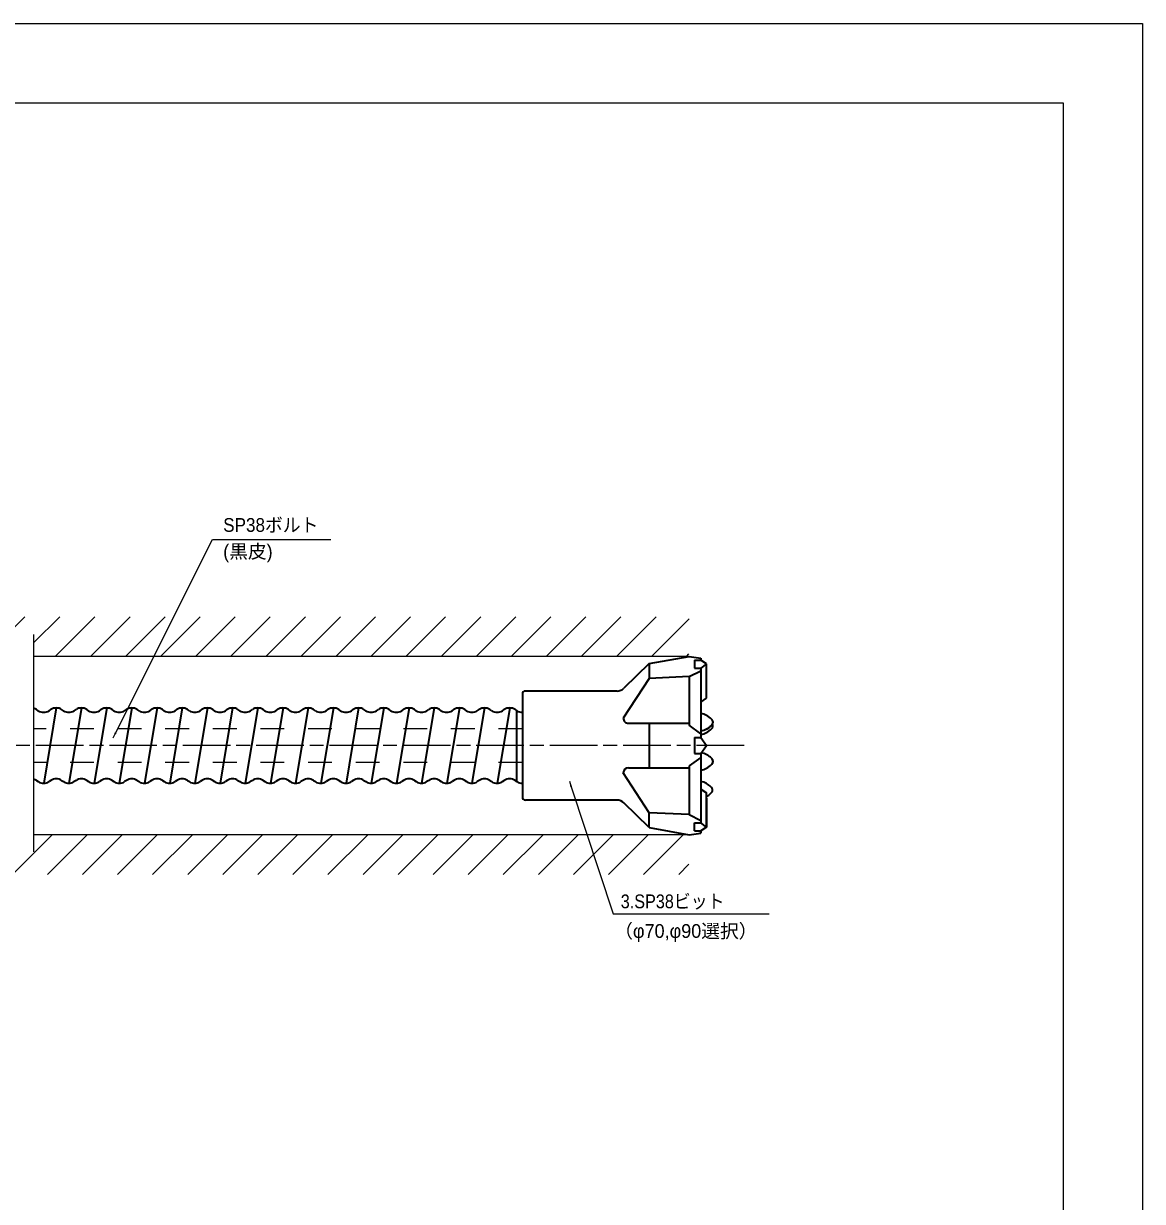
# Model space of a CAD drawing. Units: millimetres, scale not verified. Extents: x 12406 to 14086, y 374 to 1562.
# Drawn here: x 13522 to 14086, y 968 to 1562 of the extents above; entities that cross this region are included whole.
import ezdxf
from ezdxf.enums import TextEntityAlignment as Align

# ---------------------------------------------------------------- set-up
doc = ezdxf.new("R2010")
doc.units = ezdxf.units.MM
doc.header["$LTSCALE"] = 2
doc.linetypes.add('CHAIN', pattern=[18.5, 12, -1.5, 3.5, -1.5])
doc.linetypes.add('DASHED_SPACED', pattern=[12, 6, -6])
for name, color, linetype, lineweight in [('1外形線', 7, 'Continuous', 35), ('2細い実線', 3, 'Continuous', 13), ('3隠れ線', 2, 'DASHED_SPACED', 13), ('4中心線', 1, 'CHAIN', 15), ('6寸法線', 4, 'Continuous', 13), ('7 枠・タイトル', 7, 'Continuous', 13)]:
    doc.layers.add(name, color=color, linetype=linetype, lineweight=lineweight)
doc.styles.add('ＭＳ Ｐゴシック', font='')
doc.styles.get('ＭＳ Ｐゴシック').set_extended_font_data('MS PGothic')
pattern_1 = [(45, (1865.451, 0), (-8.83883, 8.83883), [])]

# ---------------------------------------------------------------- blocks, each defined once
blk = doc.blocks.new('filled_arrow')
at = {"color": 0, "linetype": 'Continuous', "lineweight": -2}
blk.add_solid([(7.5, 1.25), (0, 0), (7.5, -1.25)], dxfattribs=at)

msp = doc.modelspace()

# ---------------------------------------------------------------- hatches: boundary and pattern name
at = {"layer": '2細い実線'}
h = msp.add_hatch(dxfattribs=at)
h.set_pattern_fill('USER', color=256, style=0, pattern_type=2)
h.set_pattern_definition(pattern_1)
h.paths.add_polyline_path([(12811.976, 1242.619), (12811.976, 1262.619), (13857.359, 1262.619), (13857.346, 1242.619), (13526.946, 1242.619), (13526.946, 1253.584), (13516.946, 1253.584), (13516.946, 1242.619), (12978.443, 1242.619), (12978.443, 1253.584), (12968.443, 1253.584), (12968.443, 1242.619)])
h = msp.add_hatch(dxfattribs=at)
h.set_pattern_fill('USER', color=256, style=0, pattern_type=2)
h.set_pattern_definition(pattern_1)
h.paths.add_polyline_path([(12812.048, 1132.615), (12811.976, 1152.619), (12968.443, 1152.619), (12968.443, 1143.965), (12978.443, 1143.965), (12978.443, 1152.619), (13516.946, 1152.619), (13516.946, 1143.965), (13526.946, 1143.965), (13526.988, 1152.619), (13857.337, 1152.619), (13857.359, 1132.615)])

# ---------------------------------------------------------------- linework, layer by layer
at = {"layer": '1外形線'}
for p, q in [((13837.359, 1238.969), (13857.359, 1242.619)), ((13857.359, 1242.619), (13863.359, 1241.728)), ((13863.359, 1241.728), (13863.359, 1240.629)), ((13863.359, 1241.728), (13863.359, 1240.629)), ((13863.359, 1240.629), (13863.359, 1241.728)), ((13837.359, 1238.969), (13824.575, 1226.535)), ((13837.359, 1238.969), (13837.359, 1231.501)), ((13860.159, 1240.629), (13863.359, 1240.629)), ((13860.159, 1240.629), (13860.159, 1236.632)), ((13860.159, 1236.632), (13863.359, 1236.632)), ((13866.159, 1238.829), (13863.359, 1240.629)), ((13866.159, 1238.829), (13863.359, 1236.632)), ((13863.359, 1236.632), (13863.359, 1201.619)), ((13866.159, 1221.529), (13866.159, 1238.824)), ((13837.359, 1231.501), (13824.207, 1211.368)), ((13857.359, 1232.374), (13837.359, 1231.501)), ((13857.359, 1232.374), (13863.359, 1235.383)), ((13857.359, 1232.374), (13863.359, 1235.383)), ((13857.359, 1232.374), (13857.359, 1207.876)), ((13821.088, 1225.119), (13774.859, 1225.119)), ((13821.088, 1225.119), (13774.859, 1225.119)), ((13863.359, 1225.742), (13863.359, 1201.619)), ((13773.359, 1223.619), (13773.359, 1171.619)), ((13863.359, 1219.518), (13866.159, 1221.529)), ((13529.303, 1215.22), (13528.398, 1215.807)), ((13538.409, 1216.614), (13532.059, 1178.624)), ((13538.409, 1216.614), (13532.059, 1178.624)), ((13534.748, 1215.22), (13535.653, 1215.807)), ((13534.748, 1215.22), (13535.653, 1215.807)), ((13542.003, 1215.22), (13541.098, 1215.807)), ((13551.109, 1216.614), (13544.759, 1178.624)), ((13551.109, 1216.614), (13544.759, 1178.624)), ((13547.448, 1215.22), (13548.353, 1215.807)), ((13547.448, 1215.22), (13548.353, 1215.807)), ((13554.703, 1215.22), (13553.798, 1215.807)), ((13563.809, 1216.614), (13557.459, 1178.624)), ((13563.809, 1216.614), (13557.459, 1178.624)), ((13560.148, 1215.22), (13561.053, 1215.807)), ((13560.148, 1215.22), (13561.053, 1215.807)), ((13567.403, 1215.22), (13566.498, 1215.807)), ((13576.509, 1216.614), (13570.159, 1178.624)), ((13576.509, 1216.614), (13570.159, 1178.624)), ((13572.848, 1215.22), (13573.753, 1215.807)), ((13572.848, 1215.22), (13573.753, 1215.807)), ((13580.103, 1215.22), (13579.198, 1215.807)), ((13580.103, 1215.22), (13579.198, 1215.807)), ((13589.209, 1216.614), (13582.859, 1178.624)), ((13589.209, 1216.614), (13582.859, 1178.624)), ((13589.22, 1216.614), (13582.87, 1178.624)), ((13585.548, 1215.22), (13586.453, 1215.807)), ((13585.548, 1215.22), (13586.453, 1215.807)), ((13585.548, 1215.22), (13586.453, 1215.807)), ((13592.803, 1215.22), (13591.898, 1215.807)), ((13592.803, 1215.22), (13591.898, 1215.807)), ((13601.909, 1216.614), (13595.559, 1178.624)), ((13601.909, 1216.614), (13595.559, 1178.624)), ((13601.909, 1216.614), (13595.559, 1178.624)), ((13598.248, 1215.22), (13599.153, 1215.807)), ((13598.248, 1215.22), (13599.153, 1215.807)), ((13598.248, 1215.22), (13599.153, 1215.807)), ((13605.503, 1215.22), (13604.598, 1215.807)), ((13605.503, 1215.22), (13604.598, 1215.807)), ((13614.609, 1216.614), (13608.259, 1178.624)), ((13614.609, 1216.614), (13608.259, 1178.624)), ((13610.948, 1215.22), (13611.853, 1215.807)), ((13610.948, 1215.22), (13611.853, 1215.807)), ((13618.203, 1215.22), (13617.298, 1215.807)), ((13627.309, 1216.614), (13620.959, 1178.624)), ((13623.648, 1215.22), (13624.553, 1215.807)), ((13630.903, 1215.22), (13629.998, 1215.807)), ((13640.009, 1216.614), (13633.659, 1178.624)), ((13636.348, 1215.22), (13637.253, 1215.807)), ((13643.603, 1215.22), (13642.698, 1215.807)), ((13652.709, 1216.614), (13646.359, 1178.624)), ((13649.048, 1215.22), (13649.953, 1215.807)), ((13656.303, 1215.22), (13655.398, 1215.807)), ((13665.409, 1216.614), (13659.059, 1178.624)), ((13661.748, 1215.22), (13662.653, 1215.807)), ((13669.003, 1215.22), (13668.098, 1215.807)), ((13678.109, 1216.614), (13671.759, 1178.624)), ((13674.448, 1215.22), (13675.353, 1215.807)), ((13681.703, 1215.22), (13680.798, 1215.807)), ((13690.809, 1216.614), (13684.459, 1178.624)), ((13687.148, 1215.22), (13688.053, 1215.807)), ((13694.403, 1215.22), (13693.498, 1215.807)), ((13703.509, 1216.614), (13697.159, 1178.624)), ((13699.848, 1215.22), (13700.753, 1215.807)), ((13707.103, 1215.22), (13706.198, 1215.807)), ((13716.209, 1216.614), (13709.859, 1178.624)), ((13712.548, 1215.22), (13713.453, 1215.807)), ((13719.803, 1215.22), (13718.898, 1215.807)), ((13728.909, 1216.614), (13722.559, 1178.624)), ((13725.248, 1215.22), (13726.153, 1215.807)), ((13732.503, 1215.22), (13731.598, 1215.807)), ((13741.609, 1216.614), (13735.259, 1178.624)), ((13737.948, 1215.22), (13738.853, 1215.807)), ((13745.203, 1215.22), (13744.298, 1215.807)), ((13754.309, 1216.614), (13747.959, 1178.624)), ((13750.648, 1215.22), (13751.553, 1215.807)), ((13757.903, 1215.22), (13756.998, 1215.807)), ((13766.975, 1216.614), (13760.625, 1178.624)), ((13763.348, 1215.22), (13764.253, 1215.807)), ((13769.698, 1215.807), (13770.603, 1215.22)), ((13770.359, 1215.378), (13770.359, 1179.588)), ((13826.861, 1208.869), (13857.359, 1208.869)), ((13837.359, 1208.869), (13837.359, 1186.369)), ((13863.359, 1203.619), (13857.359, 1207.876)), ((13860.159, 1201.619), (13863.359, 1201.619)), ((13860.159, 1201.619), (13860.159, 1193.619)), ((13863.359, 1201.619), (13866.139, 1197.619)), ((13863.359, 1193.619), (13866.139, 1197.619)), ((13863.359, 1191.619), (13857.359, 1187.362)), ((13860.159, 1193.619), (13863.359, 1193.619)), ((13863.359, 1193.619), (13863.359, 1169.496)), ((13863.359, 1193.619), (13863.359, 1158.605)), ((13837.359, 1163.757), (13824.207, 1183.87)), ((13826.861, 1186.369), (13857.359, 1186.369)), ((13857.359, 1187.362), (13857.359, 1162.863)), ((13528.398, 1180.017), (13529.303, 1179.43)), ((13528.398, 1180.017), (13529.303, 1179.43)), ((13535.653, 1180.017), (13534.748, 1179.43)), ((13535.653, 1180.017), (13534.748, 1179.43)), ((13541.098, 1180.017), (13542.003, 1179.43)), ((13541.098, 1180.017), (13542.003, 1179.43)), ((13548.353, 1180.017), (13547.448, 1179.43)), ((13548.353, 1180.017), (13547.448, 1179.43)), ((13553.798, 1180.017), (13554.703, 1179.43)), ((13553.798, 1180.017), (13554.703, 1179.43)), ((13561.053, 1180.017), (13560.148, 1179.43)), ((13561.053, 1180.017), (13560.148, 1179.43)), ((13566.498, 1180.017), (13567.403, 1179.43)), ((13566.498, 1180.017), (13567.403, 1179.43)), ((13573.753, 1180.017), (13572.848, 1179.43)), ((13573.753, 1180.017), (13572.848, 1179.43)), ((13579.198, 1180.017), (13580.103, 1179.43)), ((13579.198, 1180.017), (13580.103, 1179.43)), ((13579.198, 1180.017), (13580.103, 1179.43)), ((13586.453, 1180.017), (13585.548, 1179.43)), ((13586.453, 1180.017), (13585.548, 1179.43)), ((13586.453, 1180.017), (13585.548, 1179.43)), ((13591.898, 1180.017), (13592.803, 1179.43)), ((13591.898, 1180.017), (13592.803, 1179.43)), ((13591.898, 1180.017), (13592.803, 1179.43)), ((13599.153, 1180.017), (13598.248, 1179.43)), ((13599.153, 1180.017), (13598.248, 1179.43)), ((13599.153, 1180.017), (13598.248, 1179.43)), ((13604.598, 1180.017), (13605.503, 1179.43)), ((13604.598, 1180.017), (13605.503, 1179.43)), ((13611.853, 1180.017), (13610.948, 1179.43)), ((13611.853, 1180.017), (13610.948, 1179.43)), ((13617.298, 1180.017), (13618.203, 1179.43)), ((13624.553, 1180.017), (13623.648, 1179.43)), ((13629.998, 1180.017), (13630.903, 1179.43)), ((13637.253, 1180.017), (13636.348, 1179.43)), ((13642.698, 1180.017), (13643.603, 1179.43)), ((13649.953, 1180.017), (13649.048, 1179.43)), ((13655.398, 1180.017), (13656.303, 1179.43)), ((13662.653, 1180.017), (13661.748, 1179.43)), ((13668.098, 1180.017), (13669.003, 1179.43)), ((13675.353, 1180.017), (13674.448, 1179.43)), ((13680.798, 1180.017), (13681.703, 1179.43)), ((13688.053, 1180.017), (13687.148, 1179.43)), ((13693.498, 1180.017), (13694.403, 1179.43)), ((13700.753, 1180.017), (13699.848, 1179.43)), ((13706.198, 1180.017), (13707.103, 1179.43)), ((13713.453, 1180.017), (13712.548, 1179.43)), ((13718.898, 1180.017), (13719.803, 1179.43)), ((13726.153, 1180.017), (13725.248, 1179.43)), ((13731.598, 1180.017), (13732.503, 1179.43)), ((13738.853, 1180.017), (13737.948, 1179.43)), ((13744.298, 1180.017), (13745.203, 1179.43)), ((13751.553, 1180.017), (13750.648, 1179.43)), ((13756.998, 1180.017), (13757.903, 1179.43)), ((13763.348, 1179.43), (13764.253, 1180.017)), ((13769.698, 1180.017), (13770.603, 1179.43)), ((13863.359, 1175.716), (13866.139, 1173.72)), ((13866.139, 1156.424), (13866.139, 1173.72)), ((13866.139, 1171.153), (13866.139, 1156.424)), ((13821.088, 1170.119), (13774.859, 1170.119)), ((13837.359, 1156.269), (13824.575, 1168.703)), ((13863.359, 1165.499), (13863.359, 1164.4)), ((13863.359, 1165.499), (13863.359, 1164.4)), ((13837.359, 1156.269), (13837.359, 1163.737)), ((13857.359, 1162.863), (13837.359, 1163.737)), ((13857.359, 1162.863), (13863.359, 1159.855)), ((13857.359, 1162.863), (13863.359, 1159.855)), ((13860.159, 1158.605), (13863.359, 1158.605)), ((13860.159, 1154.609), (13860.159, 1158.605)), ((13866.159, 1156.408), (13863.359, 1158.605)), ((13837.359, 1156.269), (13857.359, 1152.619)), ((13857.359, 1152.619), (13863.359, 1153.509)), ((13860.159, 1154.609), (13863.359, 1154.609)), ((13866.159, 1156.408), (13863.359, 1154.609)), ((13863.359, 1153.509), (13863.359, 1154.609)), ((13863.359, 1153.509), (13863.359, 1154.609)), ((13863.359, 1154.609), (13863.359, 1153.509))]:
    msp.add_line(p, q, dxfattribs=at)
for centre, radius, start, end in [((13774.859, 1223.619), 1.5, 90, 180), ((13821.088, 1230.119), 5, 270, 314.20456), ((13525.675, 1211.614), 5, 57.00469, 75.277), ((13525.675, 1211.614), 5, 57.00469, 75.277), ((13532.025, 1219.414), 5, 237.00469, 302.99531), ((13532.025, 1219.414), 5, 237.00469, 302.99531), ((13538.375, 1211.614), 5, 57.00469, 122.99531), ((13538.375, 1211.614), 5, 57.00469, 122.99531), ((13544.725, 1219.414), 5, 237.00469, 302.99531), ((13544.725, 1219.414), 5, 237.00469, 302.99531), ((13551.075, 1211.614), 5, 57.00469, 122.99531), ((13551.075, 1211.614), 5, 57.00469, 122.99531), ((13557.425, 1219.414), 5, 237.00469, 302.99531), ((13557.425, 1219.414), 5, 237.00469, 302.99531), ((13563.775, 1211.614), 5, 57.00469, 122.99531), ((13563.775, 1211.614), 5, 57.00469, 122.99531), ((13570.125, 1219.414), 5, 237.00469, 302.99531), ((13570.125, 1219.414), 5, 237.00469, 302.99531), ((13576.475, 1211.614), 5, 57.00469, 122.99531), ((13576.475, 1211.614), 5, 57.00469, 122.99531), ((13576.475, 1211.614), 5, 57.00469, 58.65148), ((13582.825, 1219.414), 5, 237.00469, 302.99531), ((13582.825, 1219.414), 5, 237.00469, 302.99531), ((13582.825, 1219.414), 5, 237.00469, 302.99531), ((13589.175, 1211.614), 5, 57.00469, 122.99531), ((13589.175, 1211.614), 5, 57.00469, 122.99531), ((13589.175, 1211.614), 5, 57.00469, 122.99531), ((13595.525, 1219.414), 5, 237.00469, 302.99531), ((13595.525, 1219.414), 5, 237.00469, 302.99531), ((13595.525, 1219.414), 5, 237.00469, 302.99531), ((13601.875, 1211.614), 5, 57.00469, 122.99531), ((13601.875, 1211.614), 5, 57.00469, 122.99531), ((13601.875, 1211.614), 5, 57.00469, 122.99531), ((13608.225, 1219.414), 5, 237.00469, 302.99531), ((13608.225, 1219.414), 5, 237.00469, 302.99531), ((13614.575, 1211.614), 5, 57.00469, 122.99531), ((13614.575, 1211.614), 5, 57.00469, 122.99531), ((13620.925, 1219.414), 5, 237.00469, 302.99531), ((13627.275, 1211.614), 5, 57.00469, 122.99531), ((13633.625, 1219.414), 5, 237.00469, 302.99531), ((13639.975, 1211.614), 5, 57.00469, 122.99531), ((13646.325, 1219.414), 5, 237.00469, 302.99531), ((13652.675, 1211.614), 5, 57.00469, 122.99531), ((13659.025, 1219.414), 5, 237.00469, 302.99531), ((13665.375, 1211.614), 5, 57.00469, 122.99531), ((13671.725, 1219.414), 5, 237.00469, 302.99531), ((13678.075, 1211.614), 5, 57.00469, 122.99531), ((13684.425, 1219.414), 5, 237.00469, 302.99531), ((13690.775, 1211.614), 5, 57.00469, 122.99531), ((13697.125, 1219.414), 5, 237.00469, 302.99531), ((13703.475, 1211.614), 5, 57.00469, 122.99531), ((13709.825, 1219.414), 5, 237.00469, 302.99531), ((13716.175, 1211.614), 5, 57.00469, 122.99531), ((13722.525, 1219.414), 5, 237.00469, 302.99531), ((13728.875, 1211.614), 5, 57.00469, 122.99531), ((13735.225, 1219.414), 5, 237.00469, 302.99531), ((13741.575, 1211.614), 5, 57.00469, 122.99531), ((13747.925, 1219.414), 5, 237.00469, 302.99531), ((13754.275, 1211.614), 5, 57.00469, 122.99531), ((13760.625, 1219.414), 5, 237.00469, 302.99531), ((13766.975, 1211.614), 5, 57.00469, 122.99531), ((13773.325, 1219.414), 5, 237.00469, 270.38509), ((13861.571, 1203.947), 10, 44.72596, 79.69931), ((13826.784, 1211.445), 2.578, 181.72383, 271.72383), ((13861.571, 1214.846), 10, 280.30069, 315.27404), ((13861.571, 1213.072), 10, 280.30069, 315.27404), ((13861.571, 1214.846), 10, 294.31832, 315.27404), ((13867.459, 1209.397), 2, 307.46908, 52.53092), ((13867.459, 1207.622), 2, 307.46908, 26.3317), ((13861.571, 1184.169), 10, 44.72596, 78.30909), ((13861.571, 1195.069), 10, 280.30069, 315.27404), ((13867.459, 1189.619), 2, 307.46908, 52.53092), ((13867.459, 1189.619), 2, 316.56746, 43.43254), ((13826.784, 1183.792), 2.578, 88.27617, 178.27617), ((13525.675, 1175.824), 5, 57.00469, 75.277), ((13525.675, 1175.824), 5, 57.00469, 75.277), ((13525.675, 1175.824), 5, 57.00469, 75.277), ((13532.025, 1183.624), 5, 237.00469, 302.99531), ((13532.025, 1183.624), 5, 237.00469, 302.99531), ((13538.375, 1175.824), 5, 57.00469, 122.99531), ((13538.375, 1175.824), 5, 57.00469, 122.99531), ((13538.375, 1175.824), 5, 57.00469, 122.99531), ((13544.725, 1183.624), 5, 237.00469, 302.99531), ((13544.725, 1183.624), 5, 237.00469, 302.99531), ((13551.075, 1175.824), 5, 57.00469, 122.99531), ((13551.075, 1175.824), 5, 57.00469, 122.99531), ((13551.075, 1175.824), 5, 57.00469, 122.99531), ((13557.425, 1183.624), 5, 237.00469, 302.99531), ((13557.425, 1183.624), 5, 237.00469, 302.99531), ((13563.775, 1175.824), 5, 57.00469, 122.99531), ((13563.775, 1175.824), 5, 57.00469, 122.99531), ((13563.775, 1175.824), 5, 57.00469, 122.99531), ((13570.125, 1183.624), 5, 237.00469, 302.99531), ((13570.125, 1183.624), 5, 237.00469, 302.99531), ((13576.475, 1175.824), 5, 57.00469, 122.99531), ((13576.475, 1175.824), 5, 57.00469, 122.99531), ((13576.475, 1175.824), 5, 57.00469, 122.99531), ((13576.475, 1175.824), 5, 57.00469, 67.50132), ((13582.825, 1183.624), 5, 237.00469, 302.99531), ((13582.825, 1183.624), 5, 237.00469, 302.99531), ((13582.825, 1183.624), 5, 237.00469, 302.99531), ((13589.175, 1175.824), 5, 57.00469, 122.99531), ((13589.175, 1175.824), 5, 57.00469, 122.99531), ((13589.175, 1175.824), 5, 57.00469, 122.99531), ((13589.175, 1175.824), 5, 57.00469, 122.99531), ((13595.525, 1183.624), 5, 237.00469, 302.99531), ((13595.525, 1183.624), 5, 237.00469, 302.99531), ((13595.525, 1183.624), 5, 237.00469, 302.99531), ((13601.875, 1175.824), 5, 57.00469, 122.99531), ((13601.875, 1175.824), 5, 57.00469, 122.99531), ((13601.875, 1175.824), 5, 57.00469, 122.99531), ((13608.225, 1183.624), 5, 237.00469, 302.99531), ((13608.225, 1183.624), 5, 237.00469, 302.99531), ((13614.575, 1175.824), 5, 57.00469, 122.99531), ((13614.575, 1175.824), 5, 57.00469, 122.99531), ((13620.925, 1183.624), 5, 237.00469, 302.99531), ((13627.275, 1175.824), 5, 57.00469, 122.99531), ((13633.625, 1183.624), 5, 237.00469, 302.99531), ((13639.975, 1175.824), 5, 57.00469, 122.99531), ((13646.325, 1183.624), 5, 237.00469, 302.99531), ((13652.675, 1175.824), 5, 57.00469, 122.99531), ((13659.025, 1183.624), 5, 237.00469, 302.99531), ((13665.375, 1175.824), 5, 57.00469, 122.99531), ((13671.725, 1183.624), 5, 237.00469, 302.99531), ((13678.075, 1175.824), 5, 57.00469, 122.99531), ((13684.425, 1183.624), 5, 237.00469, 302.99531), ((13690.775, 1175.824), 5, 57.00469, 122.99531), ((13697.125, 1183.624), 5, 237.00469, 302.99531), ((13703.475, 1175.824), 5, 57.00469, 122.99531), ((13709.825, 1183.624), 5, 237.00469, 302.99531), ((13716.175, 1175.824), 5, 57.00469, 122.99531), ((13722.525, 1183.624), 5, 237.00469, 302.99531), ((13728.875, 1175.824), 5, 57.00469, 122.99531), ((13735.225, 1183.624), 5, 237.00469, 302.99531), ((13741.575, 1175.824), 5, 57.00469, 122.99531), ((13747.925, 1183.624), 5, 237.00469, 302.99531), ((13754.275, 1175.824), 5, 57.00469, 122.99531), ((13760.625, 1183.624), 5, 237.00469, 302.99531), ((13766.975, 1175.824), 5, 57.00469, 122.99531), ((13773.325, 1183.624), 5, 237.00469, 270.38509), ((13861.333, 1169.718), 10, 44.72596, 78.30909), ((13867.221, 1175.168), 2, 307.46908, 52.53092), ((13774.859, 1171.619), 1.5, 180, 270), ((13861.333, 1180.618), 10, 298.72441, 315.27404), ((13821.088, 1165.119), 5, 45.79544, 90)]:
    msp.add_arc(centre, radius, start, end, dxfattribs=at)
at = {"layer": '2細い実線', "lineweight": 20}
for p, q in [((13526.946, 1253.584), (13526.946, 1143.965)), ((13857.346, 1242.619), (13526.869, 1242.619)), ((13857.337, 1152.619), (13526.988, 1152.619))]:
    msp.add_line(p, q, dxfattribs=at)
at = {"layer": '3隠れ線'}
for p, q in [((13773.359, 1206.119), (13526.946, 1206.119)), ((13773.359, 1189.119), (13526.946, 1189.119))]:
    msp.add_line(p, q, dxfattribs=at)
at = {"layer": '4中心線'}
msp.add_line((13885.15, 1197.619), (12642.671, 1197.619), dxfattribs=at)
at = {"layer": '6寸法線'}
for points in [[(13566.995, 1201.458), (13568.338, 1204.14), (13617.133, 1301.561), (13676.845, 1301.561)], [(13797.04, 1179.688), (13797.977, 1176.838), (13819.078, 1112.694), (13897.705, 1112.694)]]:
    msp.add_lwpolyline(points, dxfattribs=at)
at = {"layer": '7 枠・タイトル'}
for p, q in [((12405.938, 1561.732), (14085.938, 1561.732)), ((14085.938, 1561.732), (14085.938, 373.732)), ((12445.938, 1521.732), (14045.938, 1521.732)), ((14045.938, 1521.732), (14045.938, 413.732))]:
    msp.add_line(p, q, dxfattribs=at)

# ---------------------------------------------------------------- block references
at = {"layer": '6寸法線', "xscale": 0.4, "yscale": 0.4}
for p, rotation in [((13566.995, 1201.458), 63.4), ((13797.04, 1179.688), 288.2)]:
    msp.add_blockref('filled_arrow', p, dxfattribs=dict(at, rotation=rotation))

# ---------------------------------------------------------------- texts
at = {"layer": '6寸法線', "style": 'ＭＳ Ｐゴシック'}
for s, width, p in [('SP38ボルト', 0.95, (13622.539, 1303.33)), ('3.SP38ビット', 0.9, (13822.951, 1113.524))]:
    msp.add_text(s, height=6.928, dxfattribs=dict(at, width=width)).set_placement(p, align=Align.BOTTOM_LEFT)
for s, p in [('(黒皮)', (13622.539, 1289.991)), ('（φ70,φ90選択）', (13819.642, 1098.577))]:
    msp.add_text(s, height=6.928, dxfattribs=at).set_placement(p, align=Align.BOTTOM_LEFT)

doc.saveas('drawing.dxf')
